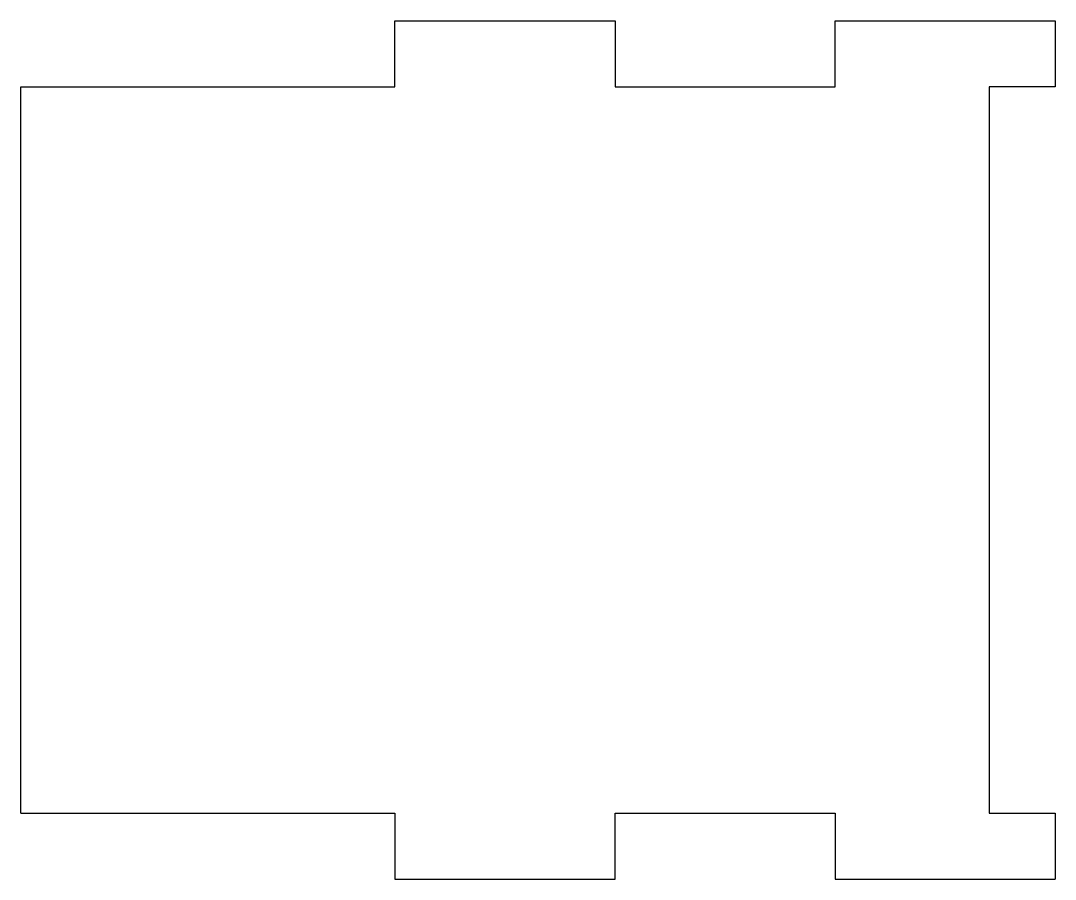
# Model space of a CAD drawing. Header units: millimetres. Extents: x 37 to 84, y 2.5 to 41.5.
import ezdxf

# ---------------------------------------------------------------- set-up
doc = ezdxf.new("R2010")
doc.units = ezdxf.units.MM
doc.layers.get('0').update_dxf_attribs({"lineweight": 25, "true_color": 0xffffff})

msp = doc.modelspace()

# ---------------------------------------------------------------- linework, layer by layer
for p, q in [((54, 38.5), (54, 41.5)), ((54, 41.5), (64, 41.5)), ((64, 41.5), (64, 38.5)), ((74, 38.5), (74, 41.5)), ((74, 41.5), (84, 41.5)), ((84, 41.5), (84, 38.5)), ((37, 5.5), (37, 38.5)), ((37, 38.5), (54, 38.5)), ((64, 38.5), (74, 38.5)), ((84, 38.5), (81, 38.5)), ((81, 38.5), (81, 5.5)), ((81, 31.5), (81, 12.5)), ((37, 5.5), (54, 5.5)), ((54, 5.5), (54, 2.5)), ((64, 2.5), (64, 5.5)), ((64, 5.5), (74, 5.5)), ((74, 5.5), (74, 2.5)), ((81, 5.5), (84, 5.5)), ((84, 5.5), (84, 2.5)), ((54, 2.5), (64, 2.5)), ((74, 2.5), (84, 2.5))]:
    msp.add_line(p, q)

doc.saveas('drawing.dxf')
